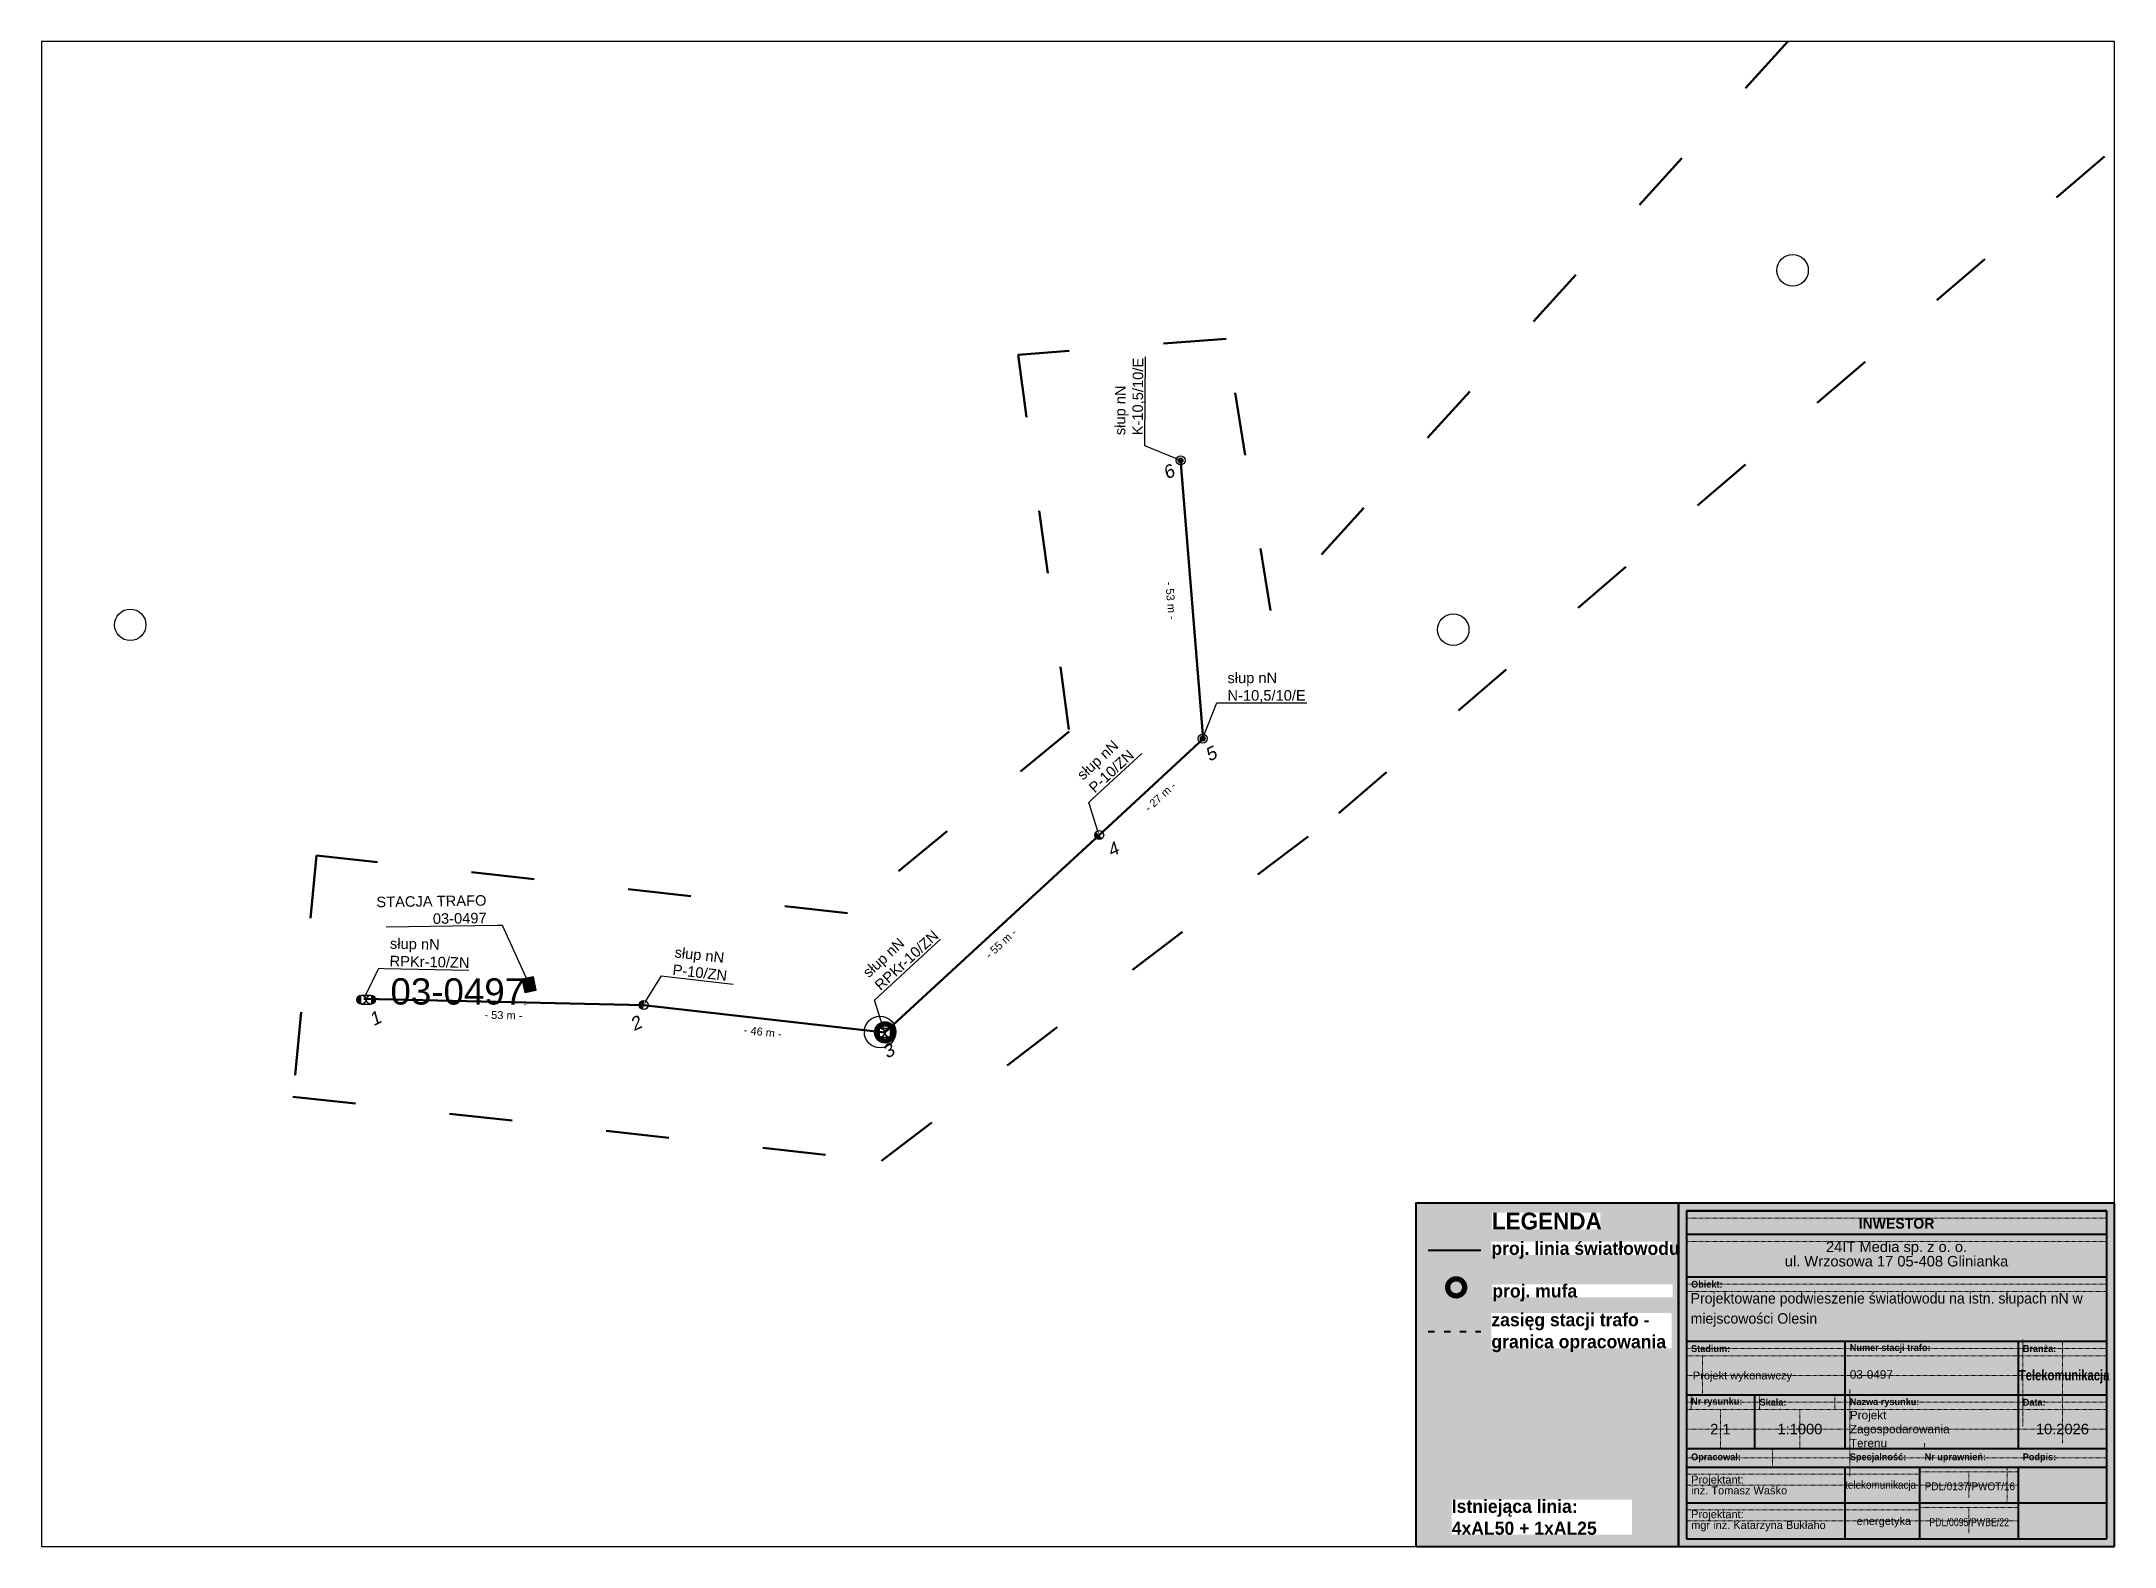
# Paper-space layout '497-1' of a CAD drawing. Header units: metres, sheet in millimetres. Extents: x 0 to 395, y 0 to 287.
# The model-space entities are those that its viewports show. They can reach past a viewport. Long polylines and large blocks are cut down to what shows.
import ezdxf
from ezdxf import colors
from ezdxf.entities.mleader import LeaderData, LeaderLine
from ezdxf.enums import TextEntityAlignment as Align
from ezdxf.math import Vec2, Vec3

# ---------------------------------------------------------------- set-up
doc = ezdxf.new("R2010")
doc.units = ezdxf.units.M
for name, pattern in [('ACAD_ISO03W100', [30, 12, -18]), ('DGN Style 2', [0.005224, 0.003135, -0.00209]), ('GCAD_ISO03W100', [30, 12, -18])]:
    doc.linetypes.add(name, pattern=pattern)
for name, color, linetype, lineweight in [('!tele', 30, 'Continuous', 50), ('!trafo', 6, 'GCAD_ISO03W100', 50), ('00_Mufa', 3, 'Continuous', 30), ('@Tabelka', 7, 'Continuous', 13), ('_MM LINIA Sn', 40, 'Continuous', 30), ('_mm zasięg trafo', 6, 'ACAD_ISO03W100', 35), ('_numery', 7, 'Continuous', 40), ('_światłowód', 30, 'Continuous', 50), ('trafo otwock2|Survey_Point_Text_Name', 7, 'Continuous', 0)]:
    doc.layers.add(name, color=color, linetype=linetype, lineweight=lineweight)
doc.layers.add('@KonstrTabelki', color=253, linetype='DGN Style 2', lineweight=0, plot=False)
doc.layers.add('_arkusze model', color=7, linetype='Continuous', lineweight=50, plot=False)
for name, color, linetype in [('_MM mufy', 3, 'Continuous'), ('_MM opisy', 7, 'Continuous'), ('_MM slupy', 5, 'Continuous'), ('_mm trafo', 3, 'Continuous'), ('DIM', 7, 'Continuous')]:
    doc.layers.add(name, color=color, linetype=linetype)
doc.styles.add('BardzoMale-PrawaGora', font='arial.ttf', dxfattribs={"height": 0.0025})
doc.styles.get("Standard").update_dxf_attribs({"font": 'arial.ttf'})
doc.dimstyles.new('opis linie', dxfattribs={"dimtxt": 1.5, "dimasz": 0.18, "dimexe": 0.18, "dimexo": 0.0625, "dimgap": 2.5, "dimtad": 4, "dimdec": 0, "dimzin": 0, "dimdsep": 46, "dimtxsty": 'Standard', "dimcen": 0.09, "dimse1": 1, "dimse2": 1, "dimsd1": 1, "dimsd2": 1, "dimclrt": 256, "dimadec": 0, "dimazin": 0, "dimtfac": 1, "dimtdec": 0, "dimtofl": 0, "dimtmove": 0, "dimatfit": 3, "dimfxl": 1, "dimtfill": 1, "dimtolj": 1, "dimtzin": 0, "dimarcsym": 0})

# ---------------------------------------------------------------- blocks, each defined once
blk = doc.blocks.new('tabelka')
at = {"true_color": 0xffffff, "transparency": 33554687}
h = blk.add_hatch(color=7, dxfattribs=at)
h.dxf.hatch_style = 1
h.paths.add_polyline_path([(-83, 65.41), (0, 65.41), (0, 0), (-83, 0)])
at = {"layer": '@KonstrTabelki', "lineweight": 0}
for p, q in [((-1.5, 62.52), (-81.5, 62.52)), ((-1.5, 58.08), (-81.5, 58.08)), ((-1.5, 49.94), (-81.5, 49.94)), ((-81.5, 48.55), (-1.5, 48.55)), ((-1.5, 37.69), (-81.5, 37.69)), ((-81.5, 36.3), (-1.5, 36.3)), ((-78.46, 36.3), (-78.46, 28.86)), ((-17.47, 39.44), (-17.47, 22.94)), ((-9.93, 19.68), (-9.93, 39.08)), ((-81.5, 32.58), (-1.5, 32.58)), ((-80.6, 28.86), (-80.6, 26.08)), ((-67.58, 28.86), (-67.58, 26.08)), ((-53.27, 26.08), (-53.27, 28.86)), ((-50.39, 29.9), (-50.39, 18.64)), ((-17.47, 28.86), (-17.47, 22.94)), ((-9.93, 19.68), (-9.93, 28.86)), ((-1.5, 27.47), (-81.5, 27.47)), ((-81.5, 26.08), (-1.5, 26.08)), ((-74.99, 18.64), (-74.99, 26.08)), ((-59.88, 18.64), (-59.88, 26.08)), ((-1.5, 27.47), (-18.36, 27.47)), ((-1.5, 22.36), (-81.5, 22.36)), ((-1.5, 22.36), (-18.36, 22.36)), ((-81.5, 16.88), (-1.5, 16.88)), ((-65.11, 18.64), (-65.11, 15.11)), ((-50.39, 18.64), (-50.39, 13.41)), ((-36.15, 19.68), (-36.15, 18.64)), ((-37.05, 13.77), (-81.5, 13.77)), ((-37.05, 14.25), (-18.36, 14.25)), ((-27.71, 14.25), (-27.71, 9.31)), ((-20.43, 15.11), (-20.43, 8.31)), ((-37.05, 11.71), (-81.5, 11.71)), ((-18.36, 11.71), (-37.05, 11.71)), ((-37.05, 6.97), (-81.5, 6.97)), ((-37.05, 4.9), (-81.5, 4.9)), ((-37.05, 7.44), (-18.36, 7.44)), ((-18.36, 4.9), (-37.05, 4.9)), ((-27.71, 7.44), (-27.71, 2.5))]:
    blk.add_line(p, q, dxfattribs=at)
at = {"layer": '@KonstrTabelki'}
for points in [[(-51.29, 28.86), (-51.29, 39.08)], [(-51.29, 18.64), (-51.29, 28.86)]]:
    blk.add_lwpolyline(points, dxfattribs=at)
at = {"layer": '@Tabelka', "lineweight": 40}
for p, q in [((0, 65.41), (-83, 65.41)), ((-83, 65.41), (-83, 0)), ((-81.5, 63.91), (-1.5, 63.91)), ((-1.5, 63.91), (-81.5, 63.91)), ((-81.5, 63.91), (-81.5, 1.5)), ((-1.5, 1.5), (-1.5, 63.91)), ((0, 0), (0, 65.41)), ((-81.5, 59.47), (-1.5, 59.47)), ((-81.5, 51.33), (-1.5, 51.33)), ((-81.5, 39.08), (-1.5, 39.08)), ((-81.5, 39.08), (-18.36, 39.08)), ((-51.29, 28.86), (-51.29, 39.08)), ((-51.29, 28.86), (-51.29, 35.67)), ((-18.36, 39.08), (-18.36, 28.86)), ((-81.5, 28.86), (-18.36, 28.86)), ((-68.48, 18.64), (-68.48, 28.86)), ((-51.29, 18.64), (-51.29, 28.86)), ((-18.36, 28.86), (-1.5, 28.86)), ((-18.36, 28.86), (-18.36, 18.64)), ((-51.29, 18.64), (-51.29, 25.45)), ((-18.36, 25.45), (-18.36, 18.64)), ((-81.5, 18.64), (-1.5, 18.64)), ((-81.5, 18.64), (-1.5, 18.64)), ((-81.5, 15.11), (-1.5, 15.11)), ((-51.29, 1.5), (-51.29, 15.11)), ((-37.05, 1.5), (-37.05, 15.11)), ((-18.36, 15.11), (-18.36, 1.5)), ((-81.5, 8.31), (-1.5, 8.31)), ((-81.5, 8.31), (-1.5, 8.31)), ((-81.5, 1.5), (-1.5, 1.5)), ((-83, 0), (0, 0))]:
    blk.add_line(p, q, dxfattribs=at)
at = {"layer": '@Tabelka'}
for s, insert, char_height, attachment_point, line_spacing_factor in [('{\\fLato Light|b1|i0|c238|p34;INWESTOR}', (-41.5, 62.52), 2, 2, 0.825), ('24IT Media sp. z o. o.\\Pul. Wrzosowa 17 05-408 Glinianka', (-41.5, 58.08), 2, 2, 0.825), ('{\\fLato Light|b1|i0|c238|p34;Obiekt:}', (-80.6, 49.94), 1.3, 4, 0.946154), ('{\\fLato Light|b1|i0|c238|p34;Branża:}', (-17.47, 37.69), 1.3, 4, 0.946154), ('Projekt wykonawczy', (-80.27, 32.34), 1.5, 4, 0.825), ('{\\fLato Light|b1|i0|c238|p34;\\W0.8;Telekomunikacja}', (-9.6, 32.34), 2, 5, 0.76875), ('{\\fLato Light|b1|i0|c238|p34;Nr rysunku:}', (-80.6, 27.47), 1.3, 4, 0.946154), ('{\\fLato Light|b1|i0|c238|p34;Skala:}', (-67.58, 27.47), 1.3, 4, 0.946154), ('{\\fLato Light|b1|i0|c238|p34;Nazwa rysunku:}', (-50.39, 27.38), 1.3, 4, 0.946154), ('{\\fLato Light|b1|i0|c238|p34;Data:}', (-17.47, 27.47), 1.3, 4, 0.946154), ('10.2026', (-9.93, 22.36), 2, 5, 0.825), ('{\\fLato Light|b1|i0|c238|p34;Opracował:}', (-80.6, 16.88), 1.3, 4, 0.946154), ('{\\fLato Light|b1|i0|c238|p34;Specjalność:}', (-50.39, 16.88), 1.3, 4, 0.946154), ('{\\fLato Light|b1|i0|c238|p34;Nr uprawnień:}', (-36.15, 16.88), 1.3, 4, 0.946154), ('{\\fLato Light|b1|i0|c238|p34;Podpis:}', (-17.47, 16.88), 1.3, 4, 0.946154)]:
    blk.add_mtext(s, dxfattribs=dict(at, insert=insert, char_height=char_height, attachment_point=attachment_point, line_spacing_factor=line_spacing_factor))
for s, insert, char_height, width, attachment_point, line_spacing_factor in [('{\\fLato Light|b1|i0|c238|p34;Stadium:}', (-80.6, 37.69), 1.3, 8.6456, 4, 0.946154), ('{\\fLato Light|b1|i0|c238|p34;Numer stacji trafo:}', (-50.39, 37.69), 1.3, 16.1141, 4, 0.946154), ('Projektant:\\Pinż. Tomasz Waśko', (-80.6, 11.71), 1.5, 27.9275, 4, 0.825), ('{\\W0.9;telekomunikacja}', (-44.53, 11.53), 1.5, 22.915, 5, 0.825), ('{\\W0.9;PDL/0137/PWOT/16}', (-27.54, 11.46), 1.5, 22.915, 5, 0.825), ('Projektant:\\Pmgr inż. Katarzyna Bukłaho', (-80.6, 4.9), 1.5, 27.9275, 4, 0.825), ('energetyka', (-43.91, 4.64), 1.5, 22.915, 5, 0.825), ('{\\W0.8;PDL/0095/PWBE/22}', (-27.66, 4.62), 1.5, 22.915, 5, 0.825)]:
    blk.add_mtext(s, dxfattribs=dict(at, insert=insert, char_height=char_height, width=width, attachment_point=attachment_point, line_spacing_factor=line_spacing_factor))
blk = doc.blocks.new('mufa')
at = {"layer": '_MM mufy'}
h = blk.add_hatch(color=256, dxfattribs=at)
h.dxf.hatch_style = 1
h.paths.add_polyline_path([(2.15, 0.12, 1), (-2.1, -0.05, 1)])
h.paths.add_polyline_path([(-1.1, -0.01, -1), (1.15, 0.08, -1)], flags=16)
h.paths.add_polyline_path([(-0.83, 0, -1), (0.88, 0.07, -1)], flags=0)
blk = doc.blocks.new('legenda')
at = {"true_color": 0xffffff, "transparency": 33554687}
h = blk.add_hatch(color=7, dxfattribs=at)
h.dxf.hatch_style = 1
h.paths.add_polyline_path([(-50, 65.41), (0, 65.41), (0, 0), (-50, 0)])
at = {"lineweight": 40}
blk.add_lwpolyline([(0, 65.41), (-50, 65.41), (-50, 0)], dxfattribs=at)
at = {"layer": '_mm zasięg trafo', "lineweight": 40, "ltscale": 0.1}
blk.add_lwpolyline([(-47.62, 40.95), (-37.62, 40.95)], dxfattribs=at)
at = {"layer": '_światłowód', "lineweight": 40}
blk.add_lwpolyline([(-47.62, 56.41), (-37.62, 56.41)], dxfattribs=at)
at = {"layer": '_mm zasięg trafo'}
blk.add_blockref('mufa', (-42.35, 49.31), dxfattribs=at)
at = {"layer": '_mm zasięg trafo', "bg_fill": 3, "box_fill_scale": 1, "bg_fill_color": 256, "bg_fill_transparency": 0}
for s, width, heights, insert, char_height, attachment_point in [('{\\fLato Light|b1|i0|c238|p34;\\C7;LEGENDA}', 20.65, [-3.27], (-35.53, 63.58), 3.2, 1), ('\\pxt4;{\\fLato Light|b1|i0|c238|p34;\\C7;proj. linia światłowodu}', 34.3358, [0], (-35.62, 56.41), 2.5, 4), ('\\pxt4;{\\fLato Light|b1|i0|c238|p34;\\C7;proj. mufa}', 34.3358, [0], (-35.44, 48.3), 2.5, 4), ('\\pxt4;{\\fLato Light|b1|i0|c238|p34;\\C7;zasięg stacji trafo - granica opracowania}', 34.3358, [-7.36], (-35.62, 40.72), 2.5, 4)]:
    blk.add_mtext_dynamic_manual_height_columns(s, width=width, gutter_width=1, heights=heights, dxfattribs=dict(at, insert=insert, char_height=char_height, attachment_point=attachment_point))
at = {"lineweight": 40}
blk.add_lwpolyline([(-50, 0), (0, 0), (0, 65.41)], dxfattribs=at)
at = {"layer": '_mm zasięg trafo', "insert": (-43.16, 5.56), "char_height": 2.5, "attachment_point": 4, "bg_fill": 3, "box_fill_scale": 1, "bg_fill_color": 256, "bg_fill_transparency": 0}
blk.add_mtext_dynamic_manual_height_columns('\\pxt4;{\\fLato Light|b1|i0|c238|p34;\\C7;Istniejąca linia:\\P4xAL50 + 1xAL25}', width=34.3358, gutter_width=1, heights=[-6.79], dxfattribs=at)
blk = doc.blocks.new('trafo')
at = {"layer": '_mm trafo'}
h = blk.add_hatch(color=256, dxfattribs=at)
h.dxf.hatch_style = 1
h.paths.add_polyline_path([(-1.15, 1.02), (-0.52, -1.51), (1.64, -0.96), (1.01, 1.59)])
at = {"layer": '_MM LINIA Sn', "color": 2, "lineweight": 60}
for p, q in [((0.58, 0.02), (-0.43, 0.9)), ((-0.32, -0.23), (0.58, 0.02)), ((0.58, -0.92), (-0.32, -0.23)), ((0.55, -0.72), (0.41, -0.9)), ((0.41, -0.9), (0.58, -0.92)), ((0.58, -0.92), (0.55, -0.72))]:
    blk.add_line(p, q, dxfattribs=at)
at = {"layer": '_mm trafo', "flags": 128}
blk.add_lwpolyline([(-0.52, -1.52), (1.64, -0.96), (0.98, 1.58), (-1.17, 0.99), (-0.52, -1.52)], close=True, dxfattribs=at)
blk = doc.blocks.new('ZN')
at = {"layer": '_MM slupy', "transparency": 33554687}
h = blk.add_hatch(color=256, dxfattribs=at)
h.dxf.hatch_style = 1
h.paths.add_polyline_path([(0, -0.86), (0, 0.86, 1)])
at = {"layer": '_MM slupy'}
blk.add_circle((0, 0), 0.857, dxfattribs=at)
blk = doc.blocks.new('trafo otwock2|NULL-flatten-267')
at = {"color": 2, "linetype": 'Continuous', "lineweight": 0}
blk.add_point((0, 0), dxfattribs=at)
blk = doc.blocks.new('trafo otwock2-flatten-1')
at = {"layer": '!tele'}
blk.add_blockref('trafo otwock2|NULL-flatten-267', (7528558.11428, 5787532.69556), dxfattribs=at)
at = {"layer": 'trafo otwock2|Survey_Point_Text_Name', "color": 3, "linetype": 'Continuous', "lineweight": 53}
blk.add_text('03-0497', height=5, dxfattribs=at).set_placement((7528558.11428, 5787532.69556), align=Align.RIGHT)
blk = doc.blocks.new('*D3357')
at = {"layer": 'DIM', "insert": (7528681.01, 5787609.59), "char_height": 1.5, "attachment_point": 5, "rotation": 274.6898, "bg_fill": 3, "box_fill_scale": 1.1, "bg_fill_color": 9, "bg_fill_true_color": 13158600, "bg_fill_transparency": 0}
blk.add_mtext('\\A1;- 53 m -', dxfattribs=at)
blk = doc.blocks.new('*D3358')
at = {"layer": 'DIM', "insert": (7528678.99, 5787572.28), "char_height": 1.5, "attachment_point": 5, "rotation": 42.7418, "bg_fill": 3, "box_fill_scale": 1.1, "bg_fill_color": 9, "bg_fill_true_color": 13158600, "bg_fill_transparency": 0}
blk.add_mtext('\\A1;- 27 m -', dxfattribs=at)
blk = doc.blocks.new('*D3359')
at = {"layer": 'DIM', "insert": (7528648.68, 5787544.31), "char_height": 1.5, "attachment_point": 5, "rotation": 42.6729, "bg_fill": 3, "box_fill_scale": 1.1, "bg_fill_color": 9, "bg_fill_true_color": 13158600, "bg_fill_transparency": 0}
blk.add_mtext('\\A1;- 55 m -', dxfattribs=at)
blk = doc.blocks.new('*D3360')
at = {"layer": 'DIM', "insert": (7528603.34, 5787527.47), "char_height": 1.5, "attachment_point": 5, "rotation": 353.5, "bg_fill": 3, "box_fill_scale": 1.1, "bg_fill_color": 9, "bg_fill_true_color": 13158600, "bg_fill_transparency": 0}
blk.add_mtext('\\A1;- 46 m -', dxfattribs=at)
blk = doc.blocks.new('*D3361')
at = {"layer": 'DIM', "insert": (7528553.98, 5787530.66), "char_height": 1.5, "attachment_point": 5, "rotation": 358.7309, "bg_fill": 3, "box_fill_scale": 1.1, "bg_fill_color": 9, "bg_fill_true_color": 13158600, "bg_fill_transparency": 0}
blk.add_mtext('\\A1;- 53 m -', dxfattribs=at)
blk = doc.blocks.new('R')
at = {"layer": '_MM slupy', "transparency": 33554687}
h = blk.add_hatch(color=256, dxfattribs=at)
h.dxf.hatch_style = 1
h.paths.add_polyline_path([(-0.93, -0.86), (-0.93, 0.86, 1)])
h = blk.add_hatch(color=256, dxfattribs=at)
h.dxf.hatch_style = 1
h.paths.add_polyline_path([(0.93, 0.86), (0.93, -0.86, 1)])
at = {"layer": '_MM slupy'}
for points in [[(-0.93, 0.86), (0.93, 0.86)], [(-0.93, -0.86), (0.93, -0.86)]]:
    blk.add_lwpolyline(points, dxfattribs=at)
for centre in [(-0.93, 0), (0.93, 0)]:
    blk.add_circle(centre, 0.857, dxfattribs=at)
blk = doc.blocks.new('E')
at = {"layer": '_MM slupy'}
h = blk.add_hatch(color=256, dxfattribs=at)
h.dxf.hatch_style = 1
h.paths.add_polyline_path([(0.27, 0.37, 1), (-0.27, -0.37, 1)])
for radius in [0.857, 0.457]:
    blk.add_circle((0, 0), radius, dxfattribs=at)
blk = doc.blocks.new('q')
at = {"layer": '_MM slupy'}
blk.add_blockref('ZN', (0, 0), dxfattribs=at)
at = {"layer": '_MM opisy'}
ml = blk.add_multileader_mtext('Standard', dxfattribs=at)
ml.set_content('\\pxql;słup nN\\PP-10/ZN', color=256)
ml.set_leader_properties()
ml.build(insert=Vec2(0, 0))
ml.multileader.update_dxf_attribs({"has_text_frame": 1, "text_left_attachment_type": 5, "text_right_attachment_type": 5, "dogleg_length": 1, "arrow_head_size": 1})
ctx = ml.context
ctx.base_point, ctx.char_height, ctx.arrow_head_size, ctx.landing_gap_size, ctx.plane_origin = Vec3(3.75, 5.9), 2, 1, 1, Vec3(1.72, -1.42)
ctx.left_attachment, ctx.right_attachment = 5, 5
notes = []
notes.append((ctx, [(0, (1, 1, 0), (2.75, 5.9), (1, 0), 1, [(0, [(0, 0), (2.75, 5.9)], 0, [])])]))
ctx.mtext.insert, ctx.mtext.flow_direction = Vec3(4.75, 11.7), 5
ctx.mtext.has_bg_fill, ctx.mtext.bg_color, ctx.mtext.bg_scale_factor, ctx.mtext.bg_transparency, ctx.mtext.use_window_bg_color = 1, -1023410175, 1, 0, 1
for ctx, leaders in notes:
    for number, flags, end, landing, length, lines in leaders:
        leader = LeaderData()
        leader.index, (leader.has_last_leader_line, leader.has_dogleg_vector, leader.attachment_direction) = number, flags
        leader.last_leader_point, leader.dogleg_vector, leader.dogleg_length = Vec3(end), Vec3(landing), length
        for number, points, colour, breaks in lines:
            line = LeaderLine()
            line.index, line.vertices, line.color, line.breaks = number, Vec3.list(points), colors.encode_raw_color(colour), breaks
            leader.lines.append(line)
        ctx.leaders.append(leader)

msp = doc.modelspace()

# ---------------------------------------------------------------- linework, layer by layer
at = {"layer": '!trafo'}
msp.add_lwpolyline([(7528518.43, 5787561.07), (7528513.91, 5787515.13), (7528625.96, 5787502.95), (7528712.98, 5787569.14), (7528863.3, 5787698.07), (7528929.17, 5787793.14), (7528894.15, 5787821.41), (7528700.01, 5787607.71), (7528691.58, 5787659.46), (7528651.96, 5787656.43), (7528661.66, 5787584.7), (7528619.47, 5787550.11)], close=True, dxfattribs=at)
at = {"layer": '00_Mufa'}
for centre in [(7528799.36, 5787672.48), (7528482.94, 5787604.99), (7528734.77, 5787604.06), (7528625.68, 5787527.48)]:
    msp.add_circle(centre, 3, dxfattribs=at)

# ---------------------------------------------------------------- block references
at = {"layer": '_arkusze model', "rotation": 357.3066721443945}
msp.add_blockref('trafo', (7528558.63, 5787536.46), dxfattribs=at)

# ---------------------------------------------------------------- next in the draw order: block references
for p, rotation in [((7528667.38, 5787564.96), 42.74178743081096), ((7528580.66, 5787532.59), 353.5000456583916)]:
    msp.add_blockref('q', p, dxfattribs=dict(rotation=rotation))

# ---------------------------------------------------------------- next in the draw order: leaders
at = {"layer": '_mm trafo', "color": 3}
ml = msp.add_multileader_mtext('Standard', dxfattribs=at)
ml.set_content('STACJA TRAFO\\P03-0497', color=3)
ml.set_leader_properties()
ml.build(insert=Vec2(0, 0))
ml.multileader.update_dxf_attribs({"has_text_frame": 1, "text_left_attachment_type": 5, "text_right_attachment_type": 5, "dogleg_length": 1, "arrow_head_size": 1.5})
ctx = ml.context
ctx.base_point, ctx.char_height, ctx.arrow_head_size, ctx.plane_origin, ctx.plane_x_axis, ctx.plane_y_axis = Vec3(7528528.11, 5787547.38), 2, 1.5, Vec3(7528562.77, 5787504.37), Vec3(0.999891, 0.014731), Vec3(-0.014731, 0.999891)
ctx.left_attachment, ctx.right_attachment, ctx.text_align_type, ctx.attachment_type = 5, 5, 2, 2
notes = []
notes.append((ctx, [(0, (1, 1, 0), (7528553.81, 5787547.76), (-0.999891, -0.014731), 1, [(0, [(7528559.53, 5787535.18)], 0, [])])]))
ctx.mtext.insert, ctx.mtext.text_direction, ctx.mtext.rotation, ctx.mtext.alignment, ctx.mtext.flow_direction = Vec3(7528550.73, 5787553.53), Vec3(0.999891, 0.014731), 6.129723, 3, 5
ctx.mtext.has_bg_fill, ctx.mtext.bg_color, ctx.mtext.bg_scale_factor, ctx.mtext.bg_transparency, ctx.mtext.use_window_bg_color = 1, -1073741824, 1, 0, 1
for ctx, leaders in notes:
    for number, flags, end, landing, length, lines in leaders:
        leader = LeaderData()
        leader.index, (leader.has_last_leader_line, leader.has_dogleg_vector, leader.attachment_direction) = number, flags
        leader.last_leader_point, leader.dogleg_vector, leader.dogleg_length = Vec3(end), Vec3(landing), length
        for number, points, colour, breaks in lines:
            line = LeaderLine()
            line.index, line.vertices, line.color, line.breaks = number, Vec3.list(points), colors.encode_raw_color(colour), breaks
            leader.lines.append(line)
        ctx.leaders.append(leader)

# ---------------------------------------------------------------- next in the draw order: linework, layer by layer
at = {"layer": '!tele'}
msp.add_lwpolyline([(7528527.4, 5787533.77), (7528580.66, 5787532.59), (7528626.58, 5787527.36), (7528667.38, 5787564.96), (7528687.2, 5787583.28), (7528682.83, 5787636.55)], dxfattribs=at)

# ---------------------------------------------------------------- next in the draw order: block references
msp.add_blockref('trafo otwock2-flatten-1', (0, 0), dxfattribs=at)

# ---------------------------------------------------------------- next in the draw order: dimensions: what is measured, and where the dimension line sits
at = {"layer": 'DIM'}
dim = msp.add_aligned_dim(p1=(7528682.83, 5787636.55), p2=(7528687.2, 5787583.28), distance=-0.75, dimstyle='opis linie', override={"dimpost": '- <> m -'}, dxfattribs=at)
dim.commit()
dim.dimension.update_dxf_attribs({"geometry": '*D3357', "text_midpoint": (7528681.01, 5787609.59)})

# ---------------------------------------------------------------- next in the draw order: dimensions: what is measured, and where the dimension line sits
dim = msp.add_aligned_dim(p1=(7528687.2, 5787583.28), p2=(7528667.38, 5787564.96), distance=-0.75, dimstyle='opis linie', override={"dimpost": '- <> m -'}, dxfattribs=at)
dim.commit()
dim.dimension.update_dxf_attribs({"geometry": '*D3358', "text_midpoint": (7528678.99, 5787572.28)})

# ---------------------------------------------------------------- next in the draw order: leaders
at = {"layer": '_MM opisy'}
ml = msp.add_multileader_mtext('Standard', dxfattribs=at)
ml.set_content('\\pxql;słup nN\\PK-10,5/10/E', color=256)
ml.set_leader_properties()
ml.build(insert=Vec2(0, 0))
ml.multileader.update_dxf_attribs({"has_text_frame": 1, "text_left_attachment_type": 5, "text_right_attachment_type": 5, "dogleg_length": 1, "arrow_head_size": 1})
ctx = ml.context
ctx.base_point, ctx.char_height, ctx.arrow_head_size, ctx.landing_gap_size, ctx.plane_origin, ctx.plane_x_axis, ctx.plane_y_axis = Vec3(7528676.1, 5787640.06), 2, 1, 1, Vec3(7528684.3, 5787638.01), Vec3(0.007576, 0.999971), Vec3(-0.999971, 0.007576)
ctx.left_attachment, ctx.right_attachment = 5, 5
notes = []
notes.append((ctx, [(0, (1, 1, 0), (7528676.09, 5787639.06), (0.007576, 0.999971), 1, [(0, [(7528682.87, 5787636.3)], 0, [])])]))
ctx.mtext.insert, ctx.mtext.text_direction, ctx.mtext.flow_direction = Vec3(7528670.34, 5787641.11), Vec3(0.007576, 0.999971), 5
ctx.mtext.has_bg_fill, ctx.mtext.bg_color, ctx.mtext.bg_scale_factor, ctx.mtext.bg_transparency, ctx.mtext.use_window_bg_color = 1, -1023410175, 1, 0, 1
for ctx, leaders in notes:
    for number, flags, end, landing, length, lines in leaders:
        leader = LeaderData()
        leader.index, (leader.has_last_leader_line, leader.has_dogleg_vector, leader.attachment_direction) = number, flags
        leader.last_leader_point, leader.dogleg_vector, leader.dogleg_length = Vec3(end), Vec3(landing), length
        for number, points, colour, breaks in lines:
            line = LeaderLine()
            line.index, line.vertices, line.color, line.breaks = number, Vec3.list(points), colors.encode_raw_color(colour), breaks
            leader.lines.append(line)
        ctx.leaders.append(leader)

# ---------------------------------------------------------------- next in the draw order: block references
at = {"rotation": 89.5659493701748}
msp.add_blockref('E', (7528682.87, 5787636.3), dxfattribs=at)

# ---------------------------------------------------------------- next in the draw order: texts
at = {"layer": '_numery', "oblique": 10}
for s, p in [('6', (7528680.26, 5787632.59)), ('4', (7528669.65, 5787560.7))]:
    msp.add_text(s, height=2.5, rotation=25.925, dxfattribs=at).set_placement(p)

# ---------------------------------------------------------------- next in the draw order: dimensions: what is measured, and where the dimension line sits
at = {"layer": 'DIM'}
dim = msp.add_aligned_dim(p1=(7528667.38, 5787564.96), p2=(7528626.58, 5787527.36), distance=-0.75, dimstyle='opis linie', override={"dimpost": '- <> m -'}, dxfattribs=at)
dim.commit()
dim.dimension.update_dxf_attribs({"geometry": '*D3359', "text_midpoint": (7528648.68, 5787544.31)})

# ---------------------------------------------------------------- next in the draw order: leaders
at = {"layer": '_MM opisy'}
ml = msp.add_multileader_mtext('Standard', dxfattribs=at)
ml.set_content('\\pxql;słup nN\\PN-10,5/10/E', color=256)
ml.set_leader_properties()
ml.build(insert=Vec2(0, 0))
ml.multileader.update_dxf_attribs({"has_text_frame": 1, "text_left_attachment_type": 5, "text_right_attachment_type": 5, "dogleg_length": 1, "arrow_head_size": 1})
ctx = ml.context
ctx.base_point, ctx.char_height, ctx.arrow_head_size, ctx.landing_gap_size, ctx.plane_origin = Vec3(7528690.79, 5787590.12), 2, 1, 1, Vec3(7528688.8, 5787581.9)
ctx.left_attachment, ctx.right_attachment = 5, 5
notes = []
notes.append((ctx, [(0, (1, 1, 0), (7528689.79, 5787590.12), (1, 0), 1, [(0, [(7528687.08, 5787583.32)], 0, [])])]))
ctx.mtext.insert, ctx.mtext.flow_direction = Vec3(7528691.79, 5787595.89), 5
ctx.mtext.has_bg_fill, ctx.mtext.bg_color, ctx.mtext.bg_scale_factor, ctx.mtext.bg_transparency, ctx.mtext.use_window_bg_color = 1, -1023410175, 1, 0, 1
for ctx, leaders in notes:
    for number, flags, end, landing, length, lines in leaders:
        leader = LeaderData()
        leader.index, (leader.has_last_leader_line, leader.has_dogleg_vector, leader.attachment_direction) = number, flags
        leader.last_leader_point, leader.dogleg_vector, leader.dogleg_length = Vec3(end), Vec3(landing), length
        for number, points, colour, breaks in lines:
            line = LeaderLine()
            line.index, line.vertices, line.color, line.breaks = number, Vec3.list(points), colors.encode_raw_color(colour), breaks
            leader.lines.append(line)
        ctx.leaders.append(leader)

# ---------------------------------------------------------------- next in the draw order: block references
msp.add_blockref('E', (7528687.08, 5787583.32))

# ---------------------------------------------------------------- next in the draw order: texts
at = {"layer": '_numery', "oblique": 10}
msp.add_text('5', height=2.5, rotation=25.925, dxfattribs=at).set_placement((7528688.31, 5787578.9))

# ---------------------------------------------------------------- next in the draw order: dimensions: what is measured, and where the dimension line sits
at = {"layer": 'DIM'}
dim = msp.add_aligned_dim(p1=(7528626.58, 5787527.36), p2=(7528580.66, 5787532.59), distance=-0.75, dimstyle='opis linie', override={"dimpost": '- <> m -'}, dxfattribs=at)
dim.commit()
dim.dimension.update_dxf_attribs({"geometry": '*D3360', "text_midpoint": (7528603.34, 5787527.47)})

# ---------------------------------------------------------------- next in the draw order: dimensions: what is measured, and where the dimension line sits
dim = msp.add_aligned_dim(p1=(7528580.66, 5787532.59), p2=(7528527.4, 5787533.77), distance=-0.75, dimstyle='opis linie', override={"dimpost": '- <> m -'}, dxfattribs=at)
dim.commit()
dim.dimension.update_dxf_attribs({"geometry": '*D3361', "text_midpoint": (7528553.98, 5787530.66)})

# ---------------------------------------------------------------- next in the draw order: leaders
at = {"layer": '_MM opisy'}
ml = msp.add_multileader_mtext('Standard', dxfattribs=at)
ml.set_content('\\pxql;słup nN\\PRPKr-10/ZN', color=256)
ml.set_leader_properties()
ml.build(insert=Vec2(0, 0))
ml.multileader.update_dxf_attribs({"has_text_frame": 1, "text_left_attachment_type": 5, "text_right_attachment_type": 5, "dogleg_length": 1, "arrow_head_size": 1})
ctx = ml.context
ctx.base_point, ctx.char_height, ctx.arrow_head_size, ctx.landing_gap_size, ctx.plane_origin, ctx.plane_x_axis, ctx.plane_y_axis = Vec3(7528625.35, 5787534.24), 2, 1, 1, Vec3(7528628.81, 5787527.47), Vec3(0.735235, 0.677812), Vec3(-0.677812, 0.735235)
ctx.left_attachment, ctx.right_attachment = 5, 5
notes = []
notes.append((ctx, [(0, (1, 1, 0), (7528624.61, 5787533.56), (0.735235, 0.677812), 1, [(0, [(7528626.58, 5787527.36), (7528624.61, 5787533.56)], 0, [])])]))
ctx.mtext.insert, ctx.mtext.text_direction, ctx.mtext.flow_direction = Vec3(7528622.17, 5787539.16), Vec3(0.735235, 0.677812), 5
ctx.mtext.has_bg_fill, ctx.mtext.bg_color, ctx.mtext.bg_scale_factor, ctx.mtext.bg_transparency, ctx.mtext.use_window_bg_color = 1, -1023410175, 1, 0, 1
for ctx, leaders in notes:
    for number, flags, end, landing, length, lines in leaders:
        leader = LeaderData()
        leader.index, (leader.has_last_leader_line, leader.has_dogleg_vector, leader.attachment_direction) = number, flags
        leader.last_leader_point, leader.dogleg_vector, leader.dogleg_length = Vec3(end), Vec3(landing), length
        for number, points, colour, breaks in lines:
            line = LeaderLine()
            line.index, line.vertices, line.color, line.breaks = number, Vec3.list(points), colors.encode_raw_color(colour), breaks
            leader.lines.append(line)
        ctx.leaders.append(leader)

# ---------------------------------------------------------------- next in the draw order: block references
at = {"color": 5, "lineweight": 70}
msp.add_blockref('mufa', (7528626.58, 5787527.36), dxfattribs=at)
msp.add_blockref('R', (7528626.58, 5787527.36, 124.6))

# ---------------------------------------------------------------- next in the draw order: texts
at = {"layer": '_numery', "oblique": 10}
for s, p in [('1', (7528529.22, 5787528.54)), ('2', (7528578.83, 5787527.59)), ('3', (7528626.94, 5787522.37))]:
    msp.add_text(s, height=2.5, rotation=25.925, dxfattribs=at).set_placement(p)

# ---------------------------------------------------------------- next in the draw order: leaders
at = {"layer": '_MM opisy'}
ml = msp.add_multileader_mtext('Standard', dxfattribs=at)
ml.set_content('\\pxql;słup nN\\PRPKr-10/ZN', color=256)
ml.set_leader_properties()
ml.build(insert=Vec2(0, 0))
ml.multileader.update_dxf_attribs({"has_text_frame": 1, "text_left_attachment_type": 5, "text_right_attachment_type": 5, "dogleg_length": 1, "arrow_head_size": 1})
ctx = ml.context
ctx.base_point, ctx.char_height, ctx.arrow_head_size, ctx.landing_gap_size, ctx.plane_origin, ctx.plane_x_axis, ctx.plane_y_axis = Vec3(7528531.28, 5787539.58), 2, 1, 1, Vec3(7528529.09, 5787532.31), Vec3(0.999755, -0.022148), Vec3(0.022148, 0.999755)
ctx.left_attachment, ctx.right_attachment = 5, 5
notes = []
notes.append((ctx, [(0, (1, 1, 0), (7528530.28, 5787539.61), (0.999755, -0.022148), 1, [(0, [(7528527.4, 5787533.77), (7528530.28, 5787539.61)], 0, [])])]))
ctx.mtext.insert, ctx.mtext.text_direction, ctx.mtext.flow_direction = Vec3(7528532.41, 5787545.33), Vec3(0.999755, -0.022148), 5
ctx.mtext.has_bg_fill, ctx.mtext.bg_color, ctx.mtext.bg_scale_factor, ctx.mtext.bg_transparency, ctx.mtext.use_window_bg_color = 1, -1023410175, 1, 0, 1
for ctx, leaders in notes:
    for number, flags, end, landing, length, lines in leaders:
        leader = LeaderData()
        leader.index, (leader.has_last_leader_line, leader.has_dogleg_vector, leader.attachment_direction) = number, flags
        leader.last_leader_point, leader.dogleg_vector, leader.dogleg_length = Vec3(end), Vec3(landing), length
        for number, points, colour, breaks in lines:
            line = LeaderLine()
            line.index, line.vertices, line.color, line.breaks = number, Vec3.list(points), colors.encode_raw_color(colour), breaks
            leader.lines.append(line)
        ctx.leaders.append(leader)

# ---------------------------------------------------------------- next in the draw order: block references
msp.add_blockref('R', (7528527.86, 5787533.6))

psp = doc.layouts.new('497-1')

# ---------------------------------------------------------------- linework, layer by layer
psp.add_lwpolyline([(0, 0), (394.6, 0), (394.6, 286.57), (0, 286.57)], close=True)

# ---------------------------------------------------------------- block references
psp.add_blockref('tabelka', (394.6, 0))

# ---------------------------------------------------------------- texts
at = {"color": 18, "true_color": 0x000000, "insert": (313.91, 48.27), "char_height": 2, "width": 76.9558, "attachment_point": 1, "line_spacing_factor": 0.825, "style": 'BardzoMale-PrawaGora'}
psp.add_mtext('\\pxsm1.15,ql;{\\fLato Light|b0|i0|c238|p34;\\C256;Projektowane podwieszenie światłowodu na istn. słupach nN w miejscowości Olesin}', dxfattribs=at)
at = {"color": 1, "char_height": 1.6, "width": 26.3577, "attachment_point": 4}
for s, insert in [('{\\C18;\\c0;03-0497}', (344.21, 32.76, 1)), ('{\\C18;\\c0;Projekt Zagospodarowania Terenu}', (344.21, 22.36, 1))]:
    psp.add_mtext(s, dxfattribs=dict(at, insert=insert))
at = {"char_height": 2, "attachment_point": 5, "line_spacing_factor": 0.825}
for s, insert in [('2.1', (319.57, 22.36)), ('1:1000', (334.71, 22.36))]:
    psp.add_mtext(s, dxfattribs=dict(at, insert=insert))

# ---------------------------------------------------------------- next in the draw order: block references
psp.add_blockref('legenda', (311.6, 0))

# ---------------------------------------------------------------- next in the draw order: viewports
at = {"layer": '0'}
psp.add_viewport(center=(197.3, 143.28), size=(394.6, 286.5674), view_center_point=(7528663.35, 5787572.78), view_height=286.5674, dxfattribs=at)

doc.saveas('drawing.dxf')
